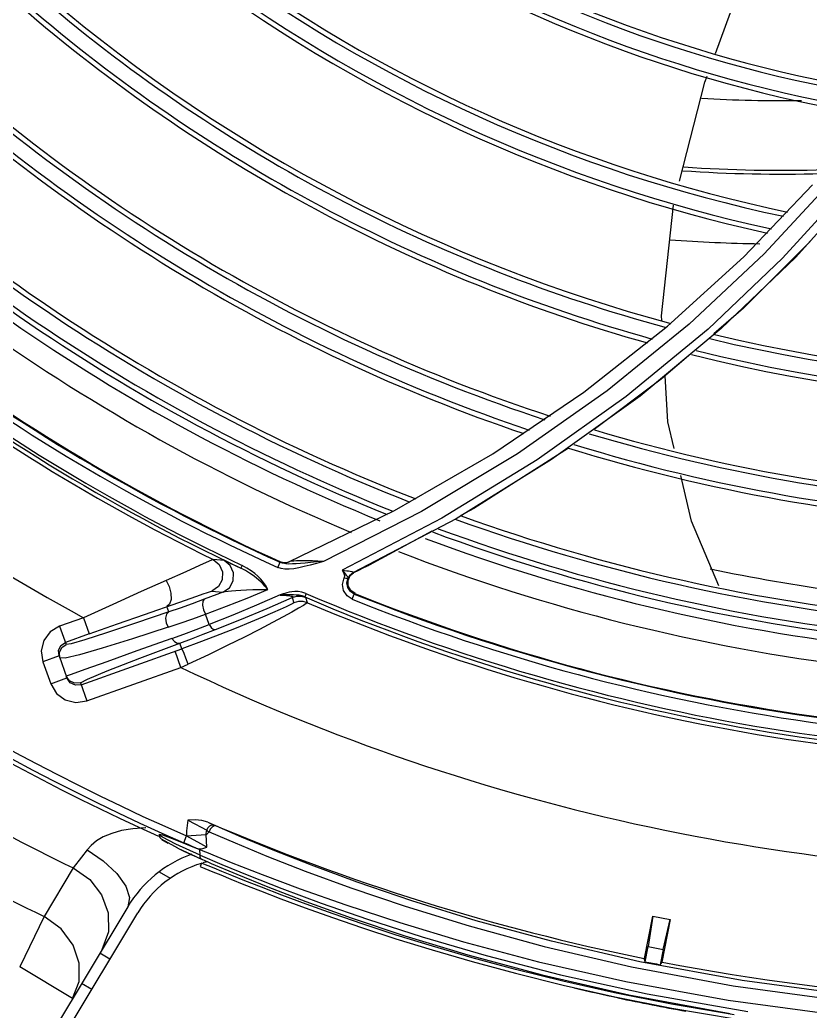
# Model space of a CAD drawing. Header units: metres. Extents: x -367 to 374, y -238 to 224.
# Drawn here: x 348.5686 to 348.6328, y 176.579 to 176.6594 of the extents above; entities that cross this region are included whole.
import ezdxf
from ezdxf.enums import TextEntityAlignment as Align

# ---------------------------------------------------------------- set-up
doc = ezdxf.new("R2010")
doc.units = ezdxf.units.M
for name, color, linetype in [('ELE-ALIMENTADORES', 160, 'Continuous'), ('LA_BAU_BASES GERAIS_R00$0$ARQ-XREF-ATT', 8, 'Continuous'), ('LA_BAU_BASES GERAIS_R00$0$BASE', 253, 'Continuous'), ('LA_BAU_BASES GERAIS_R00$0$dutos', 31, 'Continuous')]:
    doc.layers.add(name, color=color, linetype=linetype)
doc.styles.add('LA_BAU_BASES GERAIS_R00$0$R60-125-RS', font='romans.shx', dxfattribs={"height": 0.19})
doc.styles.add('LA_BAU_BASES GERAIS_R00$0$R80-100-RS', font='romans.shx', dxfattribs={"height": 0.203})

# ---------------------------------------------------------------- blocks, each defined once
blk = doc.blocks.new('LA_BAU_BASES GERAIS_R00$0$A$C2E3D5B4E')
at = {"layer": 'LA_BAU_BASES GERAIS_R00$0$dutos', "color": 251}
for p, q in [((-18.12260632813923, -1.309777874329654), (-18.11704953465119, -1.303937504718931)), ((-18.11399484068397, -1.303895254575025), (-18.11946469826535, -1.309896406740506)), ((-18.12928057784018, -1.314558910800486), (-18.12830879601029, -1.305600825888348)), ((-18.12880518224995, -1.315417191820131), (-18.12260632813923, -1.309777874329654)), ((-18.11946469826535, -1.309896406740506), (-18.12551088584428, -1.31564705212503)), ((-18.12925820819908, -1.314936033437959), (-18.12928057784018, -1.314558910800486)), ((-18.1355972509723, -1.320755790977444), (-18.12880518224995, -1.315417191820131)), ((-18.12551088584428, -1.31564705212503), (-18.13214734712074, -1.321117599015167)), ((-18.12443804301734, -1.315594803419287), (-18.1310305256759, -1.321075526717493)), ((-18.14298170320649, -1.325749315659948), (-18.1355972509723, -1.320755790977444)), ((-18.1509630326841, -1.330355904807845), (-18.14298170320649, -1.325749315659948)), ((-18.15952025795957, -1.334519201852515), (-18.1509630326841, -1.330355904807845)), ((-18.14877271451076, -1.330437082325432), (-18.15673161107713, -1.334487102933224)), ((-18.14710886319938, -1.330994145726152), (-18.15520831897857, -1.335207992383573)), ((-18.14596214943003, -1.3310255494427), (-18.15428530608551, -1.335400504921552)), ((-18.14791670381203, -1.332025222697837), (-18.15301888797956, -1.334781804937563)), ((-18.16478583177195, -1.334426007378795), (-18.1656686888623, -1.334338328764886)), ((-18.16430441665898, -1.334635478917505), (-18.16343372515973, -1.335033779421053)), ((-18.16333059293459, -1.334814921712848), (-18.1634337241959, -1.335033779874891)), ((-18.16016054746547, -1.335069546826787), (-18.16043615535432, -1.334974691220566)), ((-18.16043394425799, -1.33497625165063), (-18.16024764926408, -1.334563038794556)), ((-18.16027557372183, -1.334489290047884), (-18.16033757654077, -1.334516608217371)), ((-18.16033757654077, -1.334516608217371), (-18.1600690321917, -1.334594970117166)), ((-18.16002976042159, -1.334638568516482), (-18.16024765145369, -1.334563039304783)), ((-18.1600690321917, -1.334594970117166), (-18.1597893044077, -1.334595876162609)), ((-18.1597893044077, -1.334595876162609), (-18.15952015784706, -1.334519207498204)), ((-18.15972714631664, -1.334568349975314), (-18.15952285725564, -1.334510087751539)), ((-18.15943173428695, -1.334494470801644), (-18.15952025795957, -1.334519201852515)), ((-18.15472078066898, -1.335775943776014), (-18.15472225089582, -1.335831958761617)), ((-18.15460946674023, -1.335657153410182), (-18.1547221970435, -1.335831985619905)), ((-18.15454791108687, -1.335638945873768), (-18.15427291742003, -1.33541577003615)), ((-18.15426448611868, -1.335387029004949), (-18.15428508977868, -1.335400717411801)), ((-18.15425160204518, -1.33538456465584), (-18.15384931225185, -1.335189527536102)), ((-18.15518453092477, -1.336368868511897), (-18.15505637842455, -1.335833679794803)), ((-18.15490712504243, -1.335882811902309), (-18.1550481632346, -1.33583787832157)), ((-18.15479110668855, -1.335880697926484), (-18.15490712504243, -1.335882811902309)), ((-18.15472225089582, -1.335831958761617), (-18.15479110668855, -1.335880697926484)), ((-18.16845230207377, -1.337818308004159), (-18.16699749069573, -1.337306972780596)), ((-18.16577748735722, -1.33690050689728), (-18.16488086058826, -1.336988756865765)), ((-18.15999130647617, -1.337130232321385), (-18.16024560541109, -1.337212829156385)), ((-18.16013030942918, -1.337210428837068), (-18.16024035558814, -1.337215320939947)), ((-18.15915890862345, -1.33721087459179), (-18.15971347118477, -1.337207504907553)), ((-18.15813315700041, -1.33710061911296), (-18.15824753338597, -1.337367622456156)), ((-18.15415020880516, -1.337100959469979), (-18.15450658245368, -1.336850034790757)), ((-18.15438759777408, -1.337554097258078), (-18.15421844068612, -1.337133606761824)), ((-18.15421845299409, -1.337133599530432), (-18.15415028214625, -1.33710092952623)), ((-18.16927905044258, -1.338592872683591), (-18.16943374846835, -1.338159495038951)), ((-18.16130457483803, -1.338311955159213), (-18.15926153372948, -1.337421367274317)), ((-18.15926011756915, -1.337420703677878), (-18.15912022581165, -1.337841380664656)), ((-18.15801235003437, -1.337837183588078), (-18.15815125246183, -1.337417470657499)), ((-18.16600656835908, -1.339619462922371), (-18.16629119023116, -1.338772575295195)), ((-18.16407309774684, -1.338845439168097), (-18.16600656835908, -1.339619462922371)), ((-18.1761959690881, -1.339054204124466), (-18.17813674689808, -1.339746976370577)), ((-18.17813665129393, -1.339746945118065), (-18.17760459744477, -1.341237463456935)), ((-18.17619596011548, -1.339054198047222), (-18.17572537435501, -1.340372501178251)), ((-18.17572537674687, -1.340372502031357), (-18.17766607056205, -1.341065250043982)), ((-18.17802789046914, -1.34131529056657), (-18.17766607057729, -1.341065250003055)), ((-18.16821473431696, -1.341574459645187), (-18.16837686958286, -1.34112024699715)), ((-18.17818065274093, -1.342152050349057), (-18.1794991610318, -1.342622703672703)), ((-18.17818065274435, -1.342152050340871), (-18.17753987711069, -1.34394714652052)), ((-18.17638951232573, -1.344492726908982), (-18.16821473431696, -1.341574459645187)), ((-18.16829254399499, -1.343088727460042), (-18.16876312563647, -1.341770419985721)), ((-18.17949912427969, -1.342622806632505), (-18.17885842364456, -1.344417692708873)), ((-18.17768298480189, -1.342326775433946), (-18.17811943193976, -1.342323626046152)), ((-18.16829254399499, -1.343088727460042), (-18.16771164264753, -1.342824349705268)), ((-18.17720631710858, -1.343654738406883), (-18.17759651373558, -1.343788528545872)), ((-18.17733822575701, -1.344166115526775), (-18.17759649908328, -1.343788523314913)), ((-18.17591904200469, -1.345811074122309), (-18.16829254399329, -1.343088727460042)), ((-18.17885838540496, -1.34441779983689), (-18.1775398771141, -1.34394714651188)), ((-18.17727478697282, -1.344330814477587), (-18.17753987711069, -1.34394714652052)), ((-18.17644636984051, -1.344333443841322), (-18.17591893067402, -1.345811034381484)), ((-18.1661199249728, -1.355635408298156), (-18.16558810585502, -1.355873329745179)), ((-18.16540225205131, -1.355956941892771), (-18.16558810585502, -1.355873329745179)), ((-18.17006694627594, -1.356604296000739), (-18.16977890226792, -1.356674206342348)), ((-18.17006573380843, -1.356627394739178), (-18.17005985816104, -1.356739282924707)), ((-18.1700615741521, -1.356705775379567), (-18.1700006229712, -1.356898067054942)), ((-18.16977325304742, -1.356866126834746), (-18.1700615341615, -1.356707366181297)), ((-18.16977890226792, -1.356674206342348), (-18.16877256847818, -1.357057229724148)), ((-18.16785455524939, -1.356740287212858), (-18.16625195514519, -1.356656297696361)), ((-18.16664184136914, -1.356042882240843), (-18.16619115620006, -1.356304946408443)), ((-18.16619886461774, -1.357667284552633), (-18.16625195514519, -1.356656297696361)), ((-18.1659093645269, -1.356214127003739), (-18.1659859866952, -1.356437619590622)), ((-18.1659858159685, -1.356437610390174), (-18.16390051438361, -1.357332140975075)), ((-18.1700006229712, -1.356898067054942), (-18.1698637366818, -1.357030429023041)), ((-18.16957037756265, -1.357197317969792), (-18.16986242245127, -1.357031192645252)), ((-18.16985212193197, -1.357037105710958), (-18.16932386314386, -1.357333773784092)), ((-18.16870195009074, -1.357424076437553), (-18.16977325304742, -1.356866126834746)), ((-18.16854253244185, -1.357746427768404), (-18.16957037756265, -1.357197317969792)), ((-18.16877256847818, -1.357057229724148), (-18.16704626907256, -1.357747717149948)), ((-18.16673847648292, -1.358331349394746), (-18.16870195009074, -1.357424076437553)), ((-18.16806589062242, -1.357310655293702), (-18.16782589692605, -1.356760657884195)), ((-18.16721697167304, -1.357109017839036), (-18.16785455524939, -1.356740287212858)), ((-18.16850110399207, -1.35776698568651), (-18.16854253244185, -1.357746427768404)), ((-18.16704522801012, -1.358457078261097), (-18.16850110399207, -1.35776698568651)), ((-18.16832263165008, -1.357854042166935), (-18.16657245072008, -1.358681159761716)), ((-18.1683009883285, -1.357864270579455), (-18.16809803580361, -1.357969528488127)), ((-18.16809803580361, -1.357969528488127), (-18.16735971214246, -1.358309108071069)), ((-18.16699659292556, -1.358480131537988), (-18.16779413289134, -1.358116960603809)), ((-18.16704819770018, -1.357747401436143), (-18.16737436253004, -1.357609052864234)), ((-18.16704626907256, -1.357747717149948), (-18.16676312943935, -1.357861890570064)), ((-18.16673847648292, -1.358331349394746), (-18.16676312943935, -1.357861890570064)), ((-18.16676310974663, -1.357861898400358), (-18.16638476252092, -1.358013525853664)), ((-18.16638476252092, -1.358013525853664), (-18.16621029167163, -1.358087231182878)), ((-18.16621029167163, -1.358087231182878), (-18.1642055136623, -1.358906107983955)), ((-18.16662387210818, -1.358958690654333), (-18.16674087064109, -1.35923493377021)), ((-18.16673848437597, -1.358331347346564), (-18.16496658574283, -1.359079768413892)), ((-18.16656317469347, -1.358982881204781), (-18.16662387210818, -1.358958690654333)), ((-18.16632437070837, -1.358791304978865), (-18.16657234244769, -1.358681567104838)), ((-18.16559816094843, -1.359383305489416), (-18.16656317469347, -1.358982881204781)), ((-18.16582959744892, -1.359006074561137), (-18.16376465033943, -1.359872867233832)), ((-18.16496658574283, -1.359079768413892), (-18.16277094344343, -1.359973756123679)), ((-18.17702488163684, -1.359352198922977), (-18.17938433265272, -1.363297438992674)), ((-18.17005000020538, -1.359665288739677), (-18.16916384661545, -1.360197743535252)), ((-18.16674087064109, -1.35923493377021), (-18.16667915300741, -1.359259544650456)), ((-18.16667915300741, -1.359259544650456), (-18.16570133948801, -1.359665273121834)), ((-18.16570133948801, -1.359665273121834), (-18.16506539921124, -1.359927009688079)), ((-18.16496988716574, -1.359641941034795), (-18.16559816094843, -1.359383305489416)), ((-18.16414735976855, -1.359976890789483), (-18.16496988716574, -1.359641941034795)), ((-18.16506539921124, -1.359927009688079), (-18.16423557667781, -1.360264819170595)), ((-18.16423557667781, -1.360264819170595), (-18.16317233064024, -1.36069120403107)), ((-18.16309335252117, -1.36039976245246), (-18.16414735976855, -1.359976890789483)), ((-18.17260822227558, -1.36250479711515), (-18.18588441337681, -1.384600089567527)), ((-18.1850701065689, -1.385089369242166), (-18.1717939240441, -1.362994091061125)), ((-18.17938432863571, -1.363297429819511), (-18.18136621043686, -1.367372569828774)), ((-18.13002975932523, -1.363256031520621), (-18.13069852395154, -1.366698603356497)), ((-18.13000405930882, -1.363261024084011), (-18.13038656859976, -1.365733438621817)), ((-18.13000405930882, -1.363261024084011), (-18.12858299426, -1.363537084565166)), ((-18.12922727061152, -1.366990749151398), (-18.12855729424359, -1.363542077129921)), ((-18.12915398864459, -1.365972883407892), (-18.12858299423795, -1.363537084469669)), ((-18.17405940576634, -1.366764485809369), (-18.17487371026914, -1.366275202303029)), ((-18.13062537788869, -1.366962747264267), (-18.13038656859976, -1.365733438621817)), ((-18.13038656859976, -1.365733438621817), (-18.12915398864459, -1.365972883407892)), ((-18.12915398864459, -1.365972883407892), (-18.12939379860939, -1.367207293984563)), ((-18.13062537788869, -1.366962747264267), (-18.13069852395154, -1.366698603356497)), ((-18.12939379860939, -1.367207293984563), (-18.12922727061152, -1.366990749151398)), ((-18.17708039726392, -1.369947746192054), (-18.18136621044027, -1.367372569833776)), ((-18.14113861105523, -1.367902252316696), (-18.13728333163135, -1.368858192434061)), ((-18.17708038690932, -1.369947752421183), (-18.17655682988766, -1.368556169383453)), ((-18.17553231699173, -1.36921582174017), (-18.17634662149453, -1.368726538231556)), ((-18.13748213588133, -1.368028819607559), (-18.13045671518694, -1.369572965771738)), ((-18.13309526117223, -1.369491270307378), (-18.13729802195007, -1.368546415352)), ((-18.13728333163135, -1.368858192434061), (-18.133066541056, -1.36980405580897)), ((-18.12849359518066, -1.370408709345327), (-18.13309526117223, -1.369491270307378)), ((-18.13045671518694, -1.369572965771738), (-18.12229933782623, -1.37100787310527)), ((-18.133066541056, -1.36980405580897), (-18.128441391926, -1.370723551567323)), ((-18.13194624034213, -1.369649984911291), (-18.12370964040019, -1.371173833382898)), ((-18.12340683673938, -1.371282545642487), (-18.12849359518066, -1.370408709345327)), ((-18.128441391926, -1.370723551567323), (-18.12332433089296, -1.37159918198148))]:
    blk.add_line(p, q, dxfattribs=at)
for points in [[(-18.12492010453479, -1.29327465579189), (-18.12196914592562, -1.285208743425926), (-18.12133518796043, -1.283831818410533)], [(-18.12783815060391, -1.30363883814897), (-18.12577725659708, -1.295617526139893), (-18.12559589480645, -1.295121806444683)], [(-18.11054053555813, -1.29744379712082), (-18.11545137182031, -1.303594276264164), (-18.12095326771453, -1.309549373861216), (-18.12703851502215, -1.315252697357835), (-18.133694350204, -1.320651069918938), (-18.140973894338, -1.32574880289684), (-18.14877271451076, -1.330437082325432)], [(-18.11300602813435, -1.303843613253946), (-18.11843096066036, -1.309837035061889), (-18.12443804301734, -1.315594803419287)], [(-18.1172370885256, -1.30854725204307), (-18.1226412419627, -1.313957459684559), (-18.12504033021617, -1.316030727800069)], [(-18.12691605073849, -1.317651706746972), (-18.12930700125196, -1.319717942310206), (-18.13476334189409, -1.323778385372577)], [(-18.12825718421311, -1.325321880283525), (-18.12876935568443, -1.323177442142139), (-18.12899077171357, -1.319444659900171)], [(-18.13214734712074, -1.321117599015167), (-18.13936942975874, -1.326260503642231), (-18.14710886319938, -1.330994145726152)], [(-18.1310305256759, -1.321075526717493), (-18.13820710029609, -1.326234602947068), (-18.14596214943003, -1.3310255494427)], [(-18.13683269372711, -1.32529328627578), (-18.14450751168226, -1.330183321627999), (-18.14557764007282, -1.33076148517938)], [(-18.12464702215391, -1.336483415360988), (-18.12684484102806, -1.331235295548765), (-18.1277350281606, -1.327508123405266)], [(-18.16566880348762, -1.334338127721992), (-18.16599520419288, -1.334468323635235), (-18.16678504039567, -1.334819927514388), (-18.16790222521854, -1.335325785621251), (-18.16949723150321, -1.336041809543246)], [(-18.1656686888623, -1.334338328764886), (-18.16517392468586, -1.334744162603499), (-18.16491103121825, -1.33533041063464), (-18.16493718758875, -1.335971923518343), (-18.16524801920082, -1.336535921009897), (-18.16577748735722, -1.33690050689728)], [(-18.16488086058826, -1.336988756865765), (-18.16435288540117, -1.336621045324762), (-18.1640452905358, -1.336056512479161), (-18.16402168460706, -1.335416960034934), (-18.164286809185, -1.334831362898228), (-18.16478583177195, -1.334426007378795)], [(-18.16478621968599, -1.334425643344446), (-18.1647223181576, -1.334449555803701), (-18.16456417179916, -1.334518431447293), (-18.16430441665898, -1.334635478917505)], [(-18.16123428988851, -1.336770998441523), (-18.16130972362043, -1.336615569622325), (-18.16140743392396, -1.336450191482697), (-18.16152709437881, -1.336274186490471), (-18.16167197407742, -1.336087296550602), (-18.16184574065801, -1.335889769255743), (-18.16205252197176, -1.335682781532512), (-18.1622975450822, -1.335467871367825), (-18.16258730981565, -1.335247779884583), (-18.16292886520068, -1.335027526855072), (-18.16332819447712, -1.33481555122961)], [(-18.16033757659352, -1.334516608336514), (-18.16032771608786, -1.334523088276171), (-18.16029660538857, -1.334539080039747), (-18.16024765259442, -1.334563037293435)], [(-18.16027557372183, -1.334489290047884), (-18.16000693412741, -1.334567555782257), (-18.15972714631664, -1.334568349975314)], [(-18.15924873879158, -1.334696961192719), (-18.15953117069819, -1.334699229633031), (-18.15979051314866, -1.334681956074917), (-18.16002976042159, -1.334638568516482)], [(-18.15672244359484, -1.334491823708674), (-18.15718811946749, -1.33446230161843), (-18.15762563162082, -1.334444539669846), (-18.1580211939081, -1.33443818317636), (-18.15836830826629, -1.334435406989712), (-18.15866332813869, -1.334433905319827), (-18.15891216128716, -1.334442643569844), (-18.15912263593282, -1.33445699369139), (-18.15929673832784, -1.334474196798681), (-18.15943173428695, -1.334494470801644)], [(-18.15859619146659, -1.334653343953676), (-18.15893866744932, -1.334680410698354), (-18.15924873879158, -1.334696961192719)], [(-18.15828075068669, -1.334912762767715), (-18.15871506227234, -1.335012205113969), (-18.15911952989666, -1.335083981449941)], [(-18.15672239751314, -1.334491871048328), (-18.15729219263415, -1.334533297380119), (-18.15778398354541, -1.334577408711255), (-18.15821434858231, -1.334618318593755), (-18.15859619146659, -1.334653343953676)], [(-18.15673161107713, -1.334487102933224), (-18.15729573007854, -1.33464724580125), (-18.15781053618878, -1.334789893887944), (-18.15828075068669, -1.334912762767715)], [(-18.15384931225185, -1.335189527536102), (-18.1534382666681, -1.33498858756883), (-18.15301887739031, -1.334781825641755)], [(-18.1612319070897, -1.336772317989642), (-18.16134361420416, -1.336637455687367), (-18.16147123744793, -1.336493490857436), (-18.16161663469518, -1.336339859662701), (-18.16178247975574, -1.336176083232374), (-18.16197238049449, -1.336002399822235), (-18.16218970059492, -1.33581935135652), (-18.16243797259347, -1.3356285265574), (-18.16272162339681, -1.335432374602249), (-18.16305152541679, -1.3352314973651), (-18.16343372147071, -1.335033774091414)], [(-18.15911952989666, -1.335083981449941), (-18.15949727660404, -1.33512191851122), (-18.15984573339222, -1.335118676610534), (-18.16016054746547, -1.335069546826787)], [(-18.15520831897857, -1.335207992383573), (-18.15510836349563, -1.335399978080829), (-18.15502915200682, -1.33562748868934), (-18.15505637842455, -1.335833679794803)], [(-18.15519937671274, -1.335212603373463), (-18.15500917979477, -1.335228336379885), (-18.15483565655256, -1.335245322352591), (-18.15467939656514, -1.335263613591621), (-18.1545431219256, -1.335283118673658), (-18.15442969471292, -1.335303594625373), (-18.15434060566429, -1.335325525952783), (-18.15428233893704, -1.335348230464831), (-18.1542592380415, -1.335369373859692), (-18.15426448611868, -1.335387029004949)], [(-18.15519937652914, -1.335212602933268), (-18.15507863484959, -1.335353764393574), (-18.15497331185998, -1.335485884522484), (-18.15488394556667, -1.335610922330204), (-18.15478171052177, -1.335705552400384), (-18.15472078066898, -1.335775943776014)], [(-18.15450658245368, -1.336850034790757), (-18.15471302328137, -1.336467653041552), (-18.15472781206529, -1.336034620520138), (-18.15454791108687, -1.335638945873768)], [(-18.15428510391757, -1.335400720390396), (-18.15446140070139, -1.335511067490359), (-18.15460946674023, -1.335657153410182)], [(-18.16949723150321, -1.336041809543246), (-18.17150751262398, -1.336939994661122), (-18.17380865575421, -1.337975025976164), (-18.17619596477687, -1.339054191084131)], [(-18.16949719112506, -1.336041737603125), (-18.16925024288048, -1.336530099779054), (-18.16910865538227, -1.33706612630084), (-18.16909367006917, -1.337565681438889), (-18.16920764279871, -1.337950686334977), (-18.16943374129437, -1.338159492536477)], [(-18.15439079172347, -1.337552204447718), (-18.15480140928355, -1.337285127440452), (-18.15508903514819, -1.336862390727845), (-18.15518453092477, -1.336368868511897)], [(-18.15421845299409, -1.337133599530432), (-18.1545376420122, -1.336922938200303), (-18.15475293367001, -1.336594769404371), (-18.15481841600467, -1.336221649068818), (-18.1547221970435, -1.335831985619905)], [(-18.16699749069573, -1.337306972780596), (-18.16649854512525, -1.337132660387567), (-18.16613573454163, -1.337008812380816), (-18.16589913484108, -1.336932623715427), (-18.16577763828241, -1.336900385261004)], [(-18.16488101553057, -1.336988631423708), (-18.16538517831827, -1.33718166633497), (-18.16589105208379, -1.337373147795176), (-18.16639863168461, -1.337563061028675)], [(-18.16629119023116, -1.338772575295195), (-18.16459544905001, -1.338127300428994), (-18.16290971230933, -1.337460029113288), (-18.16123428988851, -1.336770998441523)], [(-18.16488099180549, -1.336988752767127), (-18.16470649435814, -1.336943201187012), (-18.16446783183096, -1.3369035573416), (-18.16417673965293, -1.336868499042964), (-18.16383489630823, -1.336837509855457), (-18.16343564134343, -1.336810068222519), (-18.16297082177982, -1.336787288388848), (-18.16244343947471, -1.336770878242248), (-18.16185924594549, -1.336763961270378), (-18.16123189698999, -1.336772199398354)], [(-18.16024560541109, -1.337212829156385), (-18.16215284683551, -1.33804301716026), (-18.16407309774684, -1.338845439168097)], [(-18.16024031491247, -1.337215247621032), (-18.16004779422781, -1.3372230779907), (-18.15987086145356, -1.337233090871621), (-18.15970962021777, -1.337245414463439), (-18.15956495857529, -1.337260263578344), (-18.15943922398378, -1.337277860694201), (-18.15933724136039, -1.337298072329475), (-18.15926468347061, -1.337319940767145), (-18.15922090350523, -1.337343327051883), (-18.15920561061114, -1.337368584480998), (-18.15921992326162, -1.337394922634928), (-18.15926159035951, -1.33742123737801)], [(-18.15971347118477, -1.337207504907553), (-18.15987031013799, -1.33720782020481), (-18.16013030942918, -1.337210428837068)], [(-18.158142377383, -1.33709639377247), (-18.15847118625618, -1.336986680089183), (-18.15877761833804, -1.336933140261124), (-18.15905247050114, -1.336924055296265), (-18.15929337845421, -1.336946367705593), (-18.15950178145886, -1.336987044290424), (-18.15968392375271, -1.337034996871068), (-18.15984585853698, -1.337083692930889), (-18.15999130647617, -1.337130232321385)], [(-18.15926011756915, -1.337420703677878), (-18.15889642097761, -1.337318204053361), (-18.15851706339811, -1.337316887238728), (-18.15815125246183, -1.337417470657499)], [(-18.15824753621132, -1.337367629120024), (-18.15846295715858, -1.337290837593798), (-18.15870576390273, -1.337238363579843), (-18.15894540456713, -1.337215459144034), (-18.15915890862345, -1.33721087459179)], [(-18.15824760195676, -1.337367593051283), (-18.15819519302192, -1.337392769154746), (-18.15816298713412, -1.337409421549808), (-18.15815124825099, -1.337417461096891)], [(-18.17572537674687, -1.340372502031357), (-18.17342443551104, -1.339555192125488), (-18.17125960735768, -1.338794062909699), (-18.16845230207377, -1.337818308004159)], [(-18.16639863168461, -1.337563061028675), (-18.16738861973704, -1.337926409511681), (-18.1683500934214, -1.338269885950638), (-18.16927907712227, -1.338592876086921)], [(-18.16639865545221, -1.337563100133764), (-18.16651812651958, -1.337724589250399), (-18.16653615732184, -1.338039752654538), (-18.16645484086723, -1.338409951579877), (-18.16629412257919, -1.338771341142717)], [(-18.15912021163717, -1.337841413210924), (-18.15920919364248, -1.337895713497971), (-18.15941907806155, -1.338002639716422), (-18.15975970895602, -1.338165482030661), (-18.16024063314558, -1.338386753127168)], [(-18.15801234683329, -1.337837176057008), (-18.15811454985715, -1.33791136248891), (-18.15835613306695, -1.338060355896403), (-18.15874316677775, -1.33828773595377), (-18.15928325131688, -1.338594192238531)], [(-18.15801235003437, -1.337837183588078), (-18.15837362457603, -1.337737502695916), (-18.15875222430975, -1.33773790979302), (-18.15912022581165, -1.337841380664656)], [(-18.16927905044258, -1.338592872683591), (-18.17198349928913, -1.339512405865833), (-18.17433253722254, -1.340291924345081), (-18.17609398379057, -1.340852738491492), (-18.17719814107102, -1.341172654067293), (-18.17760459744477, -1.341237463456935)], [(-18.16927910026413, -1.338593006882718), (-18.16946049606486, -1.338769305505764), (-18.16953288623199, -1.339093945636421), (-18.16948369352838, -1.339467300929016), (-18.1693293308615, -1.339827253437477)], [(-18.16932940427046, -1.339827602340108), (-18.1683449952103, -1.339495761414298), (-18.16733183271742, -1.339143237986434), (-18.16629407042524, -1.338771333949978)], [(-18.15928325131688, -1.338594192238531), (-18.15998329168792, -1.338980867980524), (-18.16085265135496, -1.339449741075157), (-18.16190143694655, -1.340000588442933), (-18.1631297488691, -1.340628639876911), (-18.16452637068937, -1.341321457094352), (-18.16606495665258, -1.342060360751645), (-18.16771164264753, -1.342824349705268)], [(-18.16547932172, -1.340017509215784), (-18.163377274298, -1.339177671588175), (-18.16130457483803, -1.338311955159213)], [(-18.16024063314558, -1.338386753127168), (-18.16086999025583, -1.338667786911799), (-18.16166335659648, -1.339012342982812), (-18.16263854496469, -1.339423884398173), (-18.16379722635259, -1.339897905464284), (-18.16513023555945, -1.340424857243022)], [(-18.17813674689808, -1.339746976370577), (-18.17889534001461, -1.340202665950244), (-18.17941344413407, -1.340902653337878), (-18.1796269836251, -1.341746937121286), (-18.17949912427969, -1.342622806632505)], [(-18.16903544125182, -1.340735967563603), (-18.1680543606426, -1.340381385493117), (-18.16704415141783, -1.340008393326286), (-18.166009185284, -1.339618401060477)], [(-18.16600925637931, -1.339618369200878), (-18.1658294757126, -1.339859024805889), (-18.16564413488788, -1.339999933215665), (-18.1654793782327, -1.340017361037724)], [(-18.16932940427046, -1.339827602340108), (-18.1722142507291, -1.340768162678785), (-18.17469132650683, -1.341537440963009), (-18.17653072920552, -1.342061397948498), (-18.17768298480189, -1.342326775433946)], [(-18.16837691413286, -1.341120122087148), (-18.16744390792746, -1.340771275958275), (-18.16647668063297, -1.340403503139157), (-18.16547932172, -1.340017509215784)], [(-18.16513023555945, -1.340424857243022), (-18.16661318225704, -1.340989345280548), (-18.16821477886515, -1.341574334738368)], [(-18.17818065274435, -1.342152050340871), (-18.17821633638653, -1.341713041019091), (-18.17802789046914, -1.34131529056657)], [(-18.17811941005243, -1.342323618228136), (-18.17815229290545, -1.341870925176124), (-18.17796304840886, -1.34148344385784), (-18.17760459744477, -1.341237463456935)], [(-18.16903544125182, -1.340735967563603), (-18.17186993253438, -1.341750110381497), (-18.17430888089416, -1.342622519534586), (-18.17610110499572, -1.343262458606375), (-18.17720631710858, -1.343654738406883)], [(-18.17644636984051, -1.344333443841322), (-18.17588167458973, -1.344029772376132), (-18.17427771653797, -1.343367045237926), (-18.17162203189037, -1.342338285868834), (-18.16837686958286, -1.34112024699715)], [(-18.16903534787639, -1.340735752861463), (-18.16882234125262, -1.340986534187493), (-18.16859358778629, -1.341118330969664), (-18.16837686833685, -1.341120247639708)], [(-18.16771164331385, -1.342824349429691), (-18.16788665916658, -1.342348311494504), (-18.16804052628618, -1.34195112387323), (-18.16815718192925, -1.341675037318225), (-18.16821473795665, -1.3415744435394)], [(-18.17885842364456, -1.344417692708873), (-18.17839262704535, -1.345193413442928), (-18.17767717494064, -1.345723154316772), (-18.17681416621133, -1.345941587459208), (-18.17591904200469, -1.345811074122309)], [(-18.17644636984051, -1.344333443841322), (-18.1769211393173, -1.344369214499409), (-18.17733822575701, -1.344166115526775)], [(-18.17638951231038, -1.344492726953092), (-18.17685368118555, -1.34453041498972), (-18.17727478697282, -1.344330814477587)], [(-18.16772489770653, -1.355474333823338), (-18.1677958641144, -1.355925805157938), (-18.16782831236299, -1.356348800301646), (-18.16783355221219, -1.356757436756823)], [(-18.16611977267405, -1.355635460612291), (-18.16659714083153, -1.355504109161018), (-18.16713387147252, -1.355462560394415), (-18.16772489770653, -1.355474333823338)], [(-18.16772489770653, -1.355474333823338), (-18.16715987360112, -1.355764413165332), (-18.16664184136914, -1.356042882240843)], [(-18.16619083928776, -1.356304969038945), (-18.16610680079771, -1.356093635409877), (-18.16595718074302, -1.355932970175388), (-18.16577214296706, -1.355853983568238), (-18.16558810578874, -1.355873331035298)], [(-18.17115004645609, -1.356093103707451), (-18.17116766895617, -1.356093037247945), (-18.17219560170474, -1.356170364698016), (-18.17311017737711, -1.35632429079368), (-18.17391019045044, -1.356548484060283), (-18.17459051656772, -1.356834045029416), (-18.17514674581014, -1.357164438202005), (-18.17558256942038, -1.357522085410608), (-18.17591215116533, -1.357889742713894)], [(-18.16625197729093, -1.356656184757128), (-18.166238644901, -1.356537908596408), (-18.16621728238374, -1.356420626260103), (-18.16619115445246, -1.35630494653077)], [(-18.16625196920916, -1.356656184332394), (-18.16616361771844, -1.356594994758495), (-18.16607308893572, -1.356518655166099), (-18.1659858159685, -1.356437610390174)], [(-18.16619115445246, -1.35630494653077), (-18.16612626502706, -1.356347757923402), (-18.16605772035132, -1.356392044479151), (-18.1659858159702, -1.356437610390174)], [(-18.1654022560989, -1.3559569395008), (-18.16558220999298, -1.35594467790969), (-18.16576417273552, -1.35603744507506), (-18.1659093645269, -1.356214127003739)], [(-18.08514449065024, -1.370494288083307), (-18.09478875102172, -1.370740122217001), (-18.1043293721051, -1.370471049565083), (-18.11370370814655, -1.369707786165861), (-18.12273876229051, -1.368497505631865), (-18.13105571877884, -1.366962260027947), (-18.13822354433717, -1.365305670710029), (-18.14433912204493, -1.363639843262888), (-18.1495549983398, -1.362028548620572), (-18.15397903416999, -1.360518794769348), (-18.15770566156323, -1.359140532381559), (-18.1608133522252, -1.357912751948959), (-18.16336394551888, -1.356848152734244), (-18.16540225205131, -1.355956941892771)], [(-18.16737436253004, -1.357609052864234), (-18.16771249398926, -1.357463978416206), (-18.16806584250082, -1.357310676292116)], [(-18.16619886461774, -1.357667284552633), (-18.16667066887044, -1.357412586805083), (-18.16721697167304, -1.357109017839036)], [(-18.16390051438361, -1.357332140975075), (-18.16133027774958, -1.358388519782864), (-18.15821643093659, -1.359604140514591), (-18.15449301566559, -1.36096917321737), (-18.15008206515211, -1.3624656924232), (-18.14489299907984, -1.364064088642579), (-18.13882178402287, -1.365718585169986), (-18.13173275759345, -1.367365130987025), (-18.12346992121149, -1.368907742599902), (-18.11428814636213, -1.370158984308716), (-18.10468183350372, -1.370957426974826), (-18.09492140991529, -1.371241142779297), (-18.08511827413236, -1.370993521321168)], [(-18.17591215116533, -1.357889742713894), (-18.17636724200315, -1.358486314489426), (-18.17702484821336, -1.359352226864019)], [(-18.17591218553741, -1.35788976216844), (-18.17458813784879, -1.358786527629206), (-18.17350490814295, -1.359799020485468), (-18.17277110049872, -1.360824085545289), (-18.17246104023536, -1.361757873396243), (-18.17260830447015, -1.362504876390801)], [(-18.16705040491547, -1.357747934339102), (-18.16679305393109, -1.357801730284507), (-18.16650656167462, -1.357772315756108), (-18.16619886461774, -1.357667284552633)], [(-18.16657234244769, -1.358681567104838), (-18.16666405137255, -1.358614446394029), (-18.16672846810695, -1.358489863750208), (-18.16673848437597, -1.358331347346564)], [(-18.16581746696602, -1.359011643720521), (-18.16607497449411, -1.35890023742121), (-18.16632437070837, -1.358791304978865)], [(-18.1642055136623, -1.358906107983955), (-18.16168815405729, -1.35988974888113), (-18.15861107723845, -1.361043807151134), (-18.15491709200489, -1.36235241915), (-18.15052834353889, -1.363795072030996), (-18.14535080115479, -1.36534560645913), (-18.13927781074983, -1.366959265098274), (-18.13217951837123, -1.368570995621837), (-18.12388289276578, -1.370088608285812), (-18.11463529602918, -1.371326074473188), (-18.10493322457205, -1.372117811649957), (-18.09503724956608, -1.372398384308951), (-18.08505775178605, -1.372146030061401)], [(-18.17702488163684, -1.359352198922977), (-18.17568803528911, -1.360298349002903), (-18.17473367630907, -1.361532220294691), (-18.1741989470554, -1.362994508908912), (-18.17417718528168, -1.364548457973967), (-18.17471236049062, -1.36600669463968)], [(-18.16376465033943, -1.359872867233832), (-18.16123244783807, -1.360897484311579), (-18.15816150563467, -1.362076701260037), (-18.15448602666368, -1.363402529436996), (-18.15012958686691, -1.364857565934642), (-18.14499819815035, -1.366415434075577), (-18.1389822585611, -1.368033880374867), (-18.13194624034213, -1.369649984911291)], [(-18.16317233064024, -1.36069120403107), (-18.16182821860855, -1.361219680222518), (-18.16017249266974, -1.36185443414405), (-18.15820984711218, -1.362583710957267), (-18.15599441923916, -1.363376995450551), (-18.15354438842553, -1.364217735316004), (-18.15084977843185, -1.365098634382491), (-18.1478965882992, -1.366012128000591), (-18.14466688114487, -1.36694987732443), (-18.14113861105523, -1.367902252316696)], [(-18.13729802195007, -1.368546415352), (-18.14113901129599, -1.367592206564211), (-18.14464846534747, -1.366643452045707), (-18.1478664479597, -1.365707941123389), (-18.15081142485383, -1.364795995561224), (-18.1534933262709, -1.36391843369546), (-18.15593140901922, -1.363081167760981), (-18.15814009639155, -1.362289802287421), (-18.16010675088603, -1.361558565593612), (-18.16176297745506, -1.360923165565225), (-18.16309335252117, -1.36039976245246)], [(-18.16277094344343, -1.359973756123679), (-18.16010446244354, -1.361017408509895), (-18.1569148257795, -1.362203001723799), (-18.15314128508965, -1.363519372293183), (-18.14870743189795, -1.364949738212715), (-18.14352187229974, -1.366467264855316), (-18.13748213588133, -1.368028819607559)], [(-18.17655682988766, -1.368556169383453), (-18.17654019434087, -1.367090777645615), (-18.17702398098515, -1.365617963508328), (-18.17799954181783, -1.364294373564178), (-18.17938433265272, -1.363297438992674)]]:
    blk.add_lwpolyline(points, dxfattribs=at)
for centre, radius, start, end in [((-18.09466975517489, -1.189107552631128), 0.1835191446255739, 207.910132392393, 246.4257628993773), ((-18.09466975517489, -1.189107552631128), 0.1829190661924222, 207.9100754587017, 246.4231452420526), ((-18.09466975517489, -1.189107552631128), 0.1089596739803544, 236.6726916340158, 261.2465731261903), ((-18.09466975517489, -1.189107552631128), 0.1085497026156114, 236.8004910733195, 261.3604927635286), ((-18.09466975517489, -1.189107552631128), 0.1105697214210405, 236.1699285778093, 260.7970522175699), ((-18.09466975517489, -1.189107552631128), 0.1101597203591592, 236.2980996486483, 260.9117468276411), ((-18.09466975517489, -1.189107552631128), 0.1838579538727667, 211.1648444507174, 245.7762028851919), ((-18.09466975517489, -1.189107552631128), 0.1195496427402123, 233.3395335272184, 258.2303683979633), ((-18.09466975517489, -1.189107552631128), 0.1215696615456413, 232.6969069493482, 257.6401345531441), ((-18.09466975517489, -1.189107552631128), 0.12115966048376, 232.8275134110519, 257.76029321174), ((-18.09466975517489, -1.189107552631128), 0.1199596141066552, 233.2092720216595, 258.110929753647), ((-18.09466975517489, -1.189107552631128), 0.1309595542312561, 229.6822064104235, 254.8410937421169), ((-18.09466975517489, -1.189107552631128), 0.1305495828648132, 229.8147598323214, 254.965102933176), ((-18.09466975517489, -1.189107552631128), 0.1325696016702422, 229.1608980809847, 254.352637810029), ((-18.09466975517489, -1.189107552631128), 0.1321596006100609, 229.2937733257697, 254.4772513279604), ((-18.09466975517489, -1.189107552631128), 0.1425696429187949, 225.8952943323471, 251.2683695115027), ((-18.09466975517489, -1.189107552631128), 0.1421595461780344, 226.0300991020409, 251.3964415729001), ((-18.09466975517489, -1.189107552631128), 0.1409594997992296, 226.424207733818, 251.7705226791157), ((-18.09466975517489, -1.189107552631128), 0.1405494984738497, 226.5587098328321, 251.8980705573146), ((-18.09466975517489, -1.189107552631128), 0.1613162956216722, 219.7030441033239, 244.7690517519476), ((-18.09466975517489, -1.189107552631128), 0.161074050394662, 219.702213848144, 244.7699193475752), ((-18.09466975517489, -1.189107552631128), 0.1525695896359621, 222.5841510810185, 248.1055035978159), ((-18.09466975517489, -1.189107552631128), 0.1521594917460079, 222.720767732859, 248.2365964862011), ((-18.09466975517489, -1.189107552631128), 0.1509594453672031, 223.1202071122919, 248.6196116567073), ((-18.09466975517489, -1.189107552631128), 0.1505494440418232, 223.2565396743173, 248.7502442762984), ((-18.09466975517489, -1.189107552631128), 0.1706766452543957, 217.3091362668109, 241.467009772146), ((-18.09466975517489, -1.189107552631128), 0.1616563787858307, 219.847901579501, 243.9473457917773), ((-18.09466975517489, -1.189107552631128), 0.1550344239350705, 221.8563465990712, 247.3056859826889), ((-18.09466975517489, -1.189107552631128), 0.1532666650701395, 222.4194790741069, 247.9723449572483), ((-18.09466975517489, -1.189107552631128), 0.1595548651813944, 221.0338492901244, 245.7320004606847), ((-18.09466975517489, -1.189107552631128), 0.1594991318143624, 221.0526433988448, 245.7119687274378), ((-18.09466975517489, -1.189107552631128), 0.1600076506549915, 221.0333465739222, 245.7310490280016), ((-18.11963316064532, -1.190415829276105), 0.106685744767811, 266.5511430508738, 270.9115986140307), ((-18.11963316064532, -1.190415829276105), 0.112656275967102, 265.9638604537741, 271.696936634526), ((-18.11963316064532, -1.190415829276105), 0.1123425673705814, 265.9932323021151, 271.8384511040232), ((-18.11963316064532, -1.190415829276105), 0.1183130985698723, 265.6504528908877, 269.1806601340743), ((-18.09466975517489, -1.189107552631128), 0.1305495828648132, 256.569597616597, 284.9651029370224), ((-18.09466975517489, -1.189107552631128), 0.1309595542312561, 256.4428113621299, 284.8410937423761), ((-18.09466975517489, -1.189107552631128), 0.1321596006100609, 256.0709753022779, 284.4772513248448), ((-18.09466975517489, -1.189107552631128), 0.1325696016702422, 255.9436763275515, 284.3526378044954), ((-18.09466975517489, -1.189107552631128), 0.1409594997992296, 253.311378299765, 281.7705226809506), ((-18.09466975517489, -1.189107552631128), 0.1405495284327866, 253.4411825747973, 281.8980705583804), ((-18.09466975517489, -1.189107552631128), 0.1425695472382157, 252.8005442869442, 281.2683695150997), ((-18.09466975517489, -1.189107552631128), 0.1421595461780344, 252.9307999378721, 281.3964415785157), ((-18.09466975517489, -1.189107552631128), 0.1505494740024602, 250.2433301210053, 278.7502442783155), ((-18.09466975517489, -1.189107552631128), 0.1509594453672031, 250.1108522861602, 278.6196116612077), ((-18.09466975517489, -1.189107552631128), 0.1525694928061892, 249.5896382729734, 278.1055036003128), ((-18.09466975517489, -1.189107552631128), 0.1521594917460079, 249.7225194016149, 278.2365964848449), ((-18.09466975517489, -1.189107552631128), 0.1532666650701395, 249.4532276122366, 277.8735003184216), ((-18.09466975517489, -1.189107552631128), 0.1550344239350705, 248.8382717193747, 277.2982193854066), ((-18.09466975517489, -1.189107552631128), 0.1491704994784974, 258.1290666256579, 262.2328753511853), ((-18.09466975517489, -1.189107552631128), 0.1613170238586082, 246.7890597807873, 274.7450967428414), ((-18.09466975517489, -1.189107552631128), 0.1610261214046491, 246.7854387651362, 274.7453479530717), ((-18.09466975517489, -1.189107552631128), 0.1595548766019322, 248.0858086003132, 275.7320019187394), ((-18.09466975517489, -1.189107552631128), 0.1594991318143624, 248.0983991661512, 275.7119687292033), ((-18.09466975517489, -1.189107552631128), 0.1616563787858307, 246.9312869576696, 273.9473339103963), ((-18.09466975517489, -1.189107552631128), 0.1600075755732001, 248.0844945958775, 275.7325856847732), ((-18.09466975517489, -1.189107552631128), 0.1706766452543957, 244.4462073302285, 271.4799145771927), ((-18.09466975517489, -1.189107552631128), 0.1891179802498791, 240.3902442147268, 244.1848338345478), ((-18.09466975517489, -1.189107552631128), 0.1812088669945824, 246.777894144478, 258.5317705219172), ((-18.09466975517489, -1.189107552631128), 0.1936973729066185, 240.3574626380345, 244.0647395497248), ((-18.16403659593141, -1.367655149840346), 0.009999945567973503, 109.7611959409479, 149.0000000064085), ((-18.16403659593141, -1.367655149840346), 0.009049950739687517, 106.5940336144026, 149.0000000064085), ((-18.16403659593141, -1.367655149840346), 0.009049950739687517, 103.4770729873369, 105.8603606890897), ((-18.09466975517489, -1.189107552631128), 0.1814532365725293, 258.5709892505324, 258.9674664788409), ((-18.09466975517489, -1.189107552631128), 0.1812088669945824, 259.0060446892498, 273.5317705234315), ((-18.09466977588579, -1.189063646143666), 0.1847989941017943, 256.9532099122015, 258.0978023901226), ((-18.09466976847898, -1.189081118620095), 0.1847989941017943, 258.0912333497417, 259.8271736160107)]:
    blk.add_arc(centre, radius, start, end, dxfattribs=at)
blk = doc.blocks.new('LA_BAU_BASES GERAIS_R00')
at = {"layer": 'LA_BAU_BASES GERAIS_R00$0$ARQ-XREF-ATT'}
blk.add_blockref('LA_BAU_BASES GERAIS_R00$0$A$C2E3D5B4E', (366.75, 177.95), dxfattribs=at)
at = {"layer": 'LA_BAU_BASES GERAIS_R00$0$BASE', "style": 'LA_BAU_BASES GERAIS_R00$0$R60-125-RS'}
for p in [(242.7815727361595, 218.919159373358), (358.6365727361596, 192.964159373358)]:
    blk.add_attdef('S', text='', height=0.19, rotation=90, dxfattribs=at).set_placement(p, align=Align.MIDDLE_CENTER)
at = {"layer": 'LA_BAU_BASES GERAIS_R00$0$BASE', "style": 'LA_BAU_BASES GERAIS_R00$0$R80-100-RS'}
blk.add_attdef('ACESSO', text='', height=0.203, dxfattribs=at).set_placement((365.922255870473, 191.9868442639211), align=Align.TOP_CENTER)
at = {"layer": 'LA_BAU_BASES GERAIS_R00$0$BASE', "style": 'LA_BAU_BASES GERAIS_R00$0$R60-125-RS'}
blk.add_attdef('S', text='', height=0.19, dxfattribs=at).set_placement((266.114159373358, 180.9134272638404), align=Align.MIDDLE_CENTER)

msp = doc.modelspace()

# ---------------------------------------------------------------- block references
at = {"layer": 'ELE-ALIMENTADORES', "color": 2}
msp.add_blockref('LA_BAU_BASES GERAIS_R00', (0, 0), dxfattribs=at)

doc.saveas('drawing.dxf')
